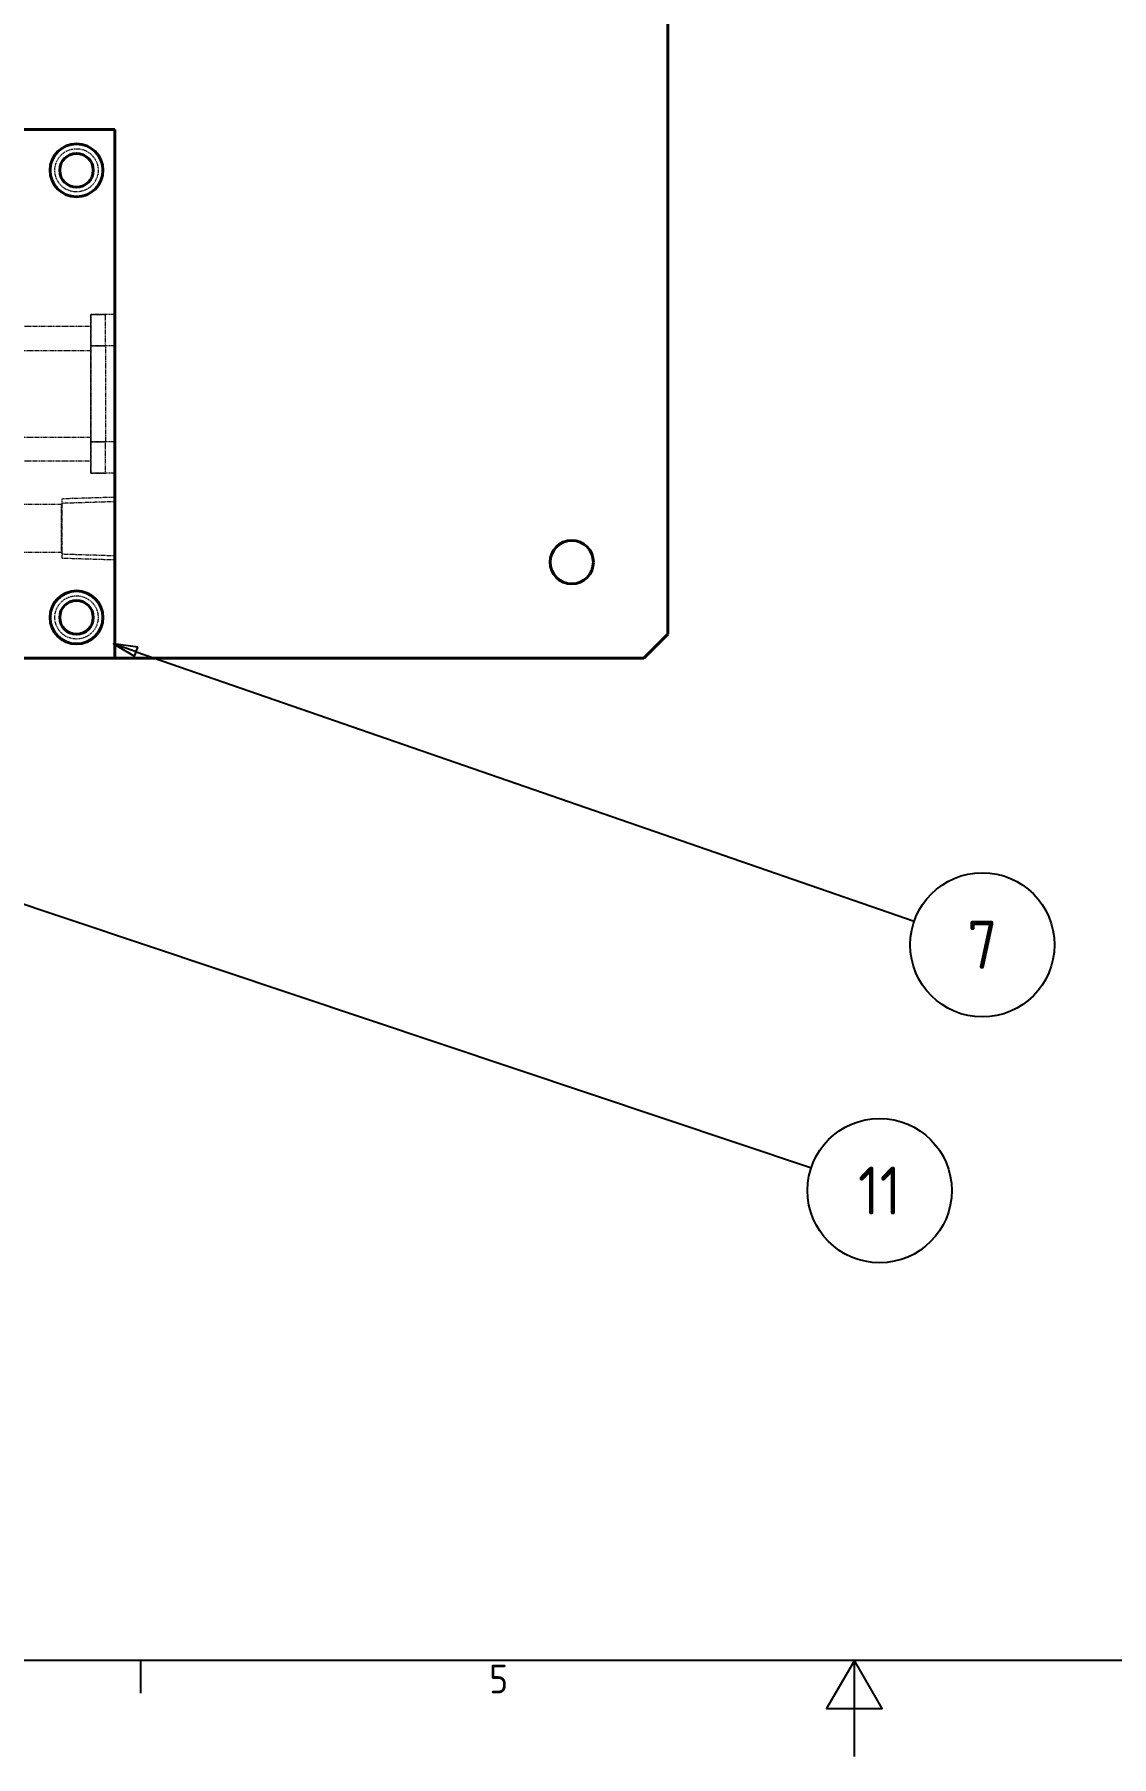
# Model space of a CAD drawing. Header units: inches. Extents: x 6934 to 18973, y 4254 to 7629.
# Drawn here: x 17077.5 to 17301.5, y 4260 to 4618.2 of the extents above; entities that cross this region are included whole.
import ezdxf

# ---------------------------------------------------------------- set-up
doc = ezdxf.new("R2010")
doc.units = ezdxf.units.IN
doc.header["$MEASUREMENT"] = 0
doc.linetypes.add('입력 정류부 ASSY$0$DASHED', pattern=[0.2067, 0.1654, -0.0413])
for name, color, linetype, lineweight, true_color in [('입력 정류부 ASSY$0$가려진 것(ISO)', 2, '입력 정류부 ASSY$0$DASHED', 18, 0xffff00), ('입력 정류부 ASSY$0$가려진 좁은 것(ISO)', 2, '입력 정류부 ASSY$0$DASHED', 18, 0xffff00), ('입력 정류부 ASSY$0$가시적인 것(ISO)', 3, 'Continuous', 40, 0x00ff00), ('입력 정류부 ASSY$0$기호(ISO)', 5, 'Continuous', 25, 0x0000ff)]:
    doc.layers.add(name, color=color, linetype=linetype, lineweight=lineweight, true_color=true_color)
doc.layers.add('입력 정류부 ASSY$0$경계(ISO)', color=7, linetype='Continuous', lineweight=25)
doc.styles.add('입력 정류부 ASSY$0$문자 텍스트_PSTEK_POSCO', font='isocp.shx')
doc.styles.add('입력 정류부 ASSY$0$부품번호텍스트_PSTEK_POSCO', font='isocp.shx')

# ---------------------------------------------------------------- blocks, each defined once
blk = doc.blocks.new('입력 정류부 ASSY$0$경계 Default Border')
at = {"layer": '입력 정류부 ASSY$0$경계(ISO)'}
blk.add_line((222.75, 10), (222.75, 6.6), dxfattribs=at)
at = {"layer": '입력 정류부 ASSY$0$경계(ISO)', "flags": 128}
for points in [[(10, 10), (10, 410), (584, 410), (584, 10), (10, 10)], [(297, 0), (297, 10), (294.11, 5), (299.89, 5), (297, 10)]]:
    blk.add_lwpolyline(points, dxfattribs=at)
at = {"layer": '입력 정류부 ASSY$0$경계(ISO)', "color": 2, "true_color": 0xffff00, "insert": (259.02, 6.57), "char_height": 3, "attachment_point": 7, "style": '입력 정류부 ASSY$0$문자 텍스트_PSTEK_POSCO'}
blk.add_mtext('5', dxfattribs=at)
blk = doc.blocks.new('입력 정류부 ASSY$0$품번기호1')
at = {"layer": '입력 정류부 ASSY$0$기호(ISO)', "color": 7}
for p, q in [((110.65, 122.12), (108.28, 122.92)), ((110.81, 122.6), (108.28, 122.92)), ((108.28, 122.92), (110.49, 121.65)), ((110.49, 121.65), (110.81, 122.6)), ((110.65, 122.12), (292.53, 61.23))]:
    blk.add_line(p, q, dxfattribs=at)
at = {"layer": '입력 정류부 ASSY$0$기호(ISO)', "color": 7, "flags": 128}
blk.add_lwpolyline([(110.81, 122.6), (108.28, 122.92), (110.49, 121.65), (110.81, 122.6)], dxfattribs=at)
at = {"layer": '입력 정류부 ASSY$0$기호(ISO)'}
blk.add_circle((299.62, 58.86), 7.5, dxfattribs=at)
at = {"layer": '입력 정류부 ASSY$0$기호(ISO)', "color": 7}
blk.add_solid([(110.81, 122.6), (108.28, 122.92), (110.49, 121.65), (110.81, 122.6)], dxfattribs=at)
at = {"layer": '입력 정류부 ASSY$0$기호(ISO)', "color": 7, "insert": (299.62, 58.86), "char_height": 5, "attachment_point": 5, "style": '입력 정류부 ASSY$0$부품번호텍스트_PSTEK_POSCO'}
blk.add_mtext('11', dxfattribs=at)
blk = doc.blocks.new('입력 정류부 ASSY$0$품번기호2')
at = {"layer": '입력 정류부 ASSY$0$기호(ISO)', "color": 7}
for p, q in [((222.31, 114.9), (219.94, 115.72)), ((222.47, 115.37), (219.94, 115.72)), ((219.94, 115.72), (222.14, 114.43)), ((222.14, 114.43), (222.47, 115.37)), ((222.31, 114.9), (303.22, 86.88))]:
    blk.add_line(p, q, dxfattribs=at)
at = {"layer": '입력 정류부 ASSY$0$기호(ISO)', "color": 7, "flags": 128}
blk.add_lwpolyline([(222.47, 115.37), (219.94, 115.72), (222.14, 114.43), (222.47, 115.37)], dxfattribs=at)
at = {"layer": '입력 정류부 ASSY$0$기호(ISO)'}
blk.add_circle((310.3, 84.42), 7.5, dxfattribs=at)
at = {"layer": '입력 정류부 ASSY$0$기호(ISO)', "color": 7}
blk.add_solid([(222.47, 115.37), (219.94, 115.72), (222.14, 114.43), (222.47, 115.37)], dxfattribs=at)
at = {"layer": '입력 정류부 ASSY$0$기호(ISO)', "color": 7, "insert": (310.3, 84.43), "char_height": 5, "attachment_point": 5, "style": '입력 정류부 ASSY$0$부품번호텍스트_PSTEK_POSCO'}
blk.add_mtext('7', dxfattribs=at)
blk = doc.blocks.new('입력 정류부 ASSY')
at = {"layer": '입력 정류부 ASSY$0$가려진 것(ISO)'}
for p, q in [((435.2, 297.44), (329.7, 297.44)), ((435.2, 299.94), (435.2, 293.44)), ((440.2, 299.94), (435.2, 299.94)), ((435.2, 293.44), (435.2, 299.94)), ((435.2, 299.94), (438.2, 299.94)), ((438.2, 293.44), (438.2, 299.94)), ((435.2, 273.44), (435.2, 293.44)), ((435.2, 293.44), (435.2, 273.44)), ((438.2, 293.44), (438.2, 273.44)), ((435.2, 273.44), (435.2, 266.94)), ((435.2, 266.94), (435.2, 273.44)), ((438.2, 266.94), (438.2, 273.44)), ((435.2, 269.44), (396.2, 269.44)), ((440.2, 266.94), (435.2, 266.94)), ((435.2, 266.94), (438.2, 266.94)), ((440.2, 261.93), (429.2, 261.59)), ((429.2, 249.29), (429.2, 261.59)), ((429.05, 260.44), (247.2, 260.44)), ((429.05, 260.44), (429.2, 260.69)), ((429.05, 250.44), (429.05, 260.44)), ((429.2, 260.73), (440.2, 261.08)), ((429.05, 250.44), (232.2, 250.44)), ((429.05, 250.44), (429.2, 250.19)), ((429.2, 250.15), (440.2, 249.8)), ((429.2, 249.29), (440.2, 248.95))]:
    blk.add_line(p, q, dxfattribs=at)
for centre in [(432.2, 329.94), (432.2, 236.94)]:
    blk.add_circle(centre, 4.5, dxfattribs=at)
at = {"layer": '입력 정류부 ASSY$0$가려진 좁은 것(ISO)'}
for p, q in [((418.2, 292.44), (435.2, 292.44)), ((440.2, 293.44), (435.2, 293.44)), ((435.2, 293.44), (438.2, 293.44)), ((418.2, 274.44), (435.2, 274.44)), ((440.2, 273.44), (435.2, 273.44)), ((435.2, 273.44), (438.2, 273.44))]:
    blk.add_line(p, q, dxfattribs=at)
at = {"layer": '입력 정류부 ASSY$0$가시적인 것(ISO)'}
for p, q in [((555.2, 703.44), (555.2, 233.44)), ((440.2, 338.44), (227.2, 338.44)), ((440.2, 228.44), (440.2, 338.44)), ((555.2, 233.44), (550.2, 228.44)), ((369.2, 228.44), (440.2, 228.44)), ((550.2, 228.44), (440.2, 228.44))]:
    blk.add_line(p, q, dxfattribs=at)
for centre, radius in [((432.2, 329.94), 5.5), ((432.2, 329.94), 3.5), ((535.2, 248.44), 4.5), ((432.2, 236.94), 5.5), ((432.2, 236.94), 3.5)]:
    blk.add_circle(centre, radius, dxfattribs=at)
at = {"xscale": 2, "yscale": 2, "zscale": 2}
blk.add_blockref('입력 정류부 ASSY$0$경계 Default Border', (0, 0), dxfattribs=at)
at = {"layer": '입력 정류부 ASSY$0$기호(ISO)', "xscale": 2, "yscale": 2, "zscale": 2}
for name in ['입력 정류부 ASSY$0$품번기호1', '입력 정류부 ASSY$0$품번기호2']:
    blk.add_blockref(name, (0, 0), dxfattribs=at)

msp = doc.modelspace()

# ---------------------------------------------------------------- block references
msp.add_blockref('입력 정류부 ASSY', (16654.075, 4260.012))

doc.saveas('drawing.dxf')
